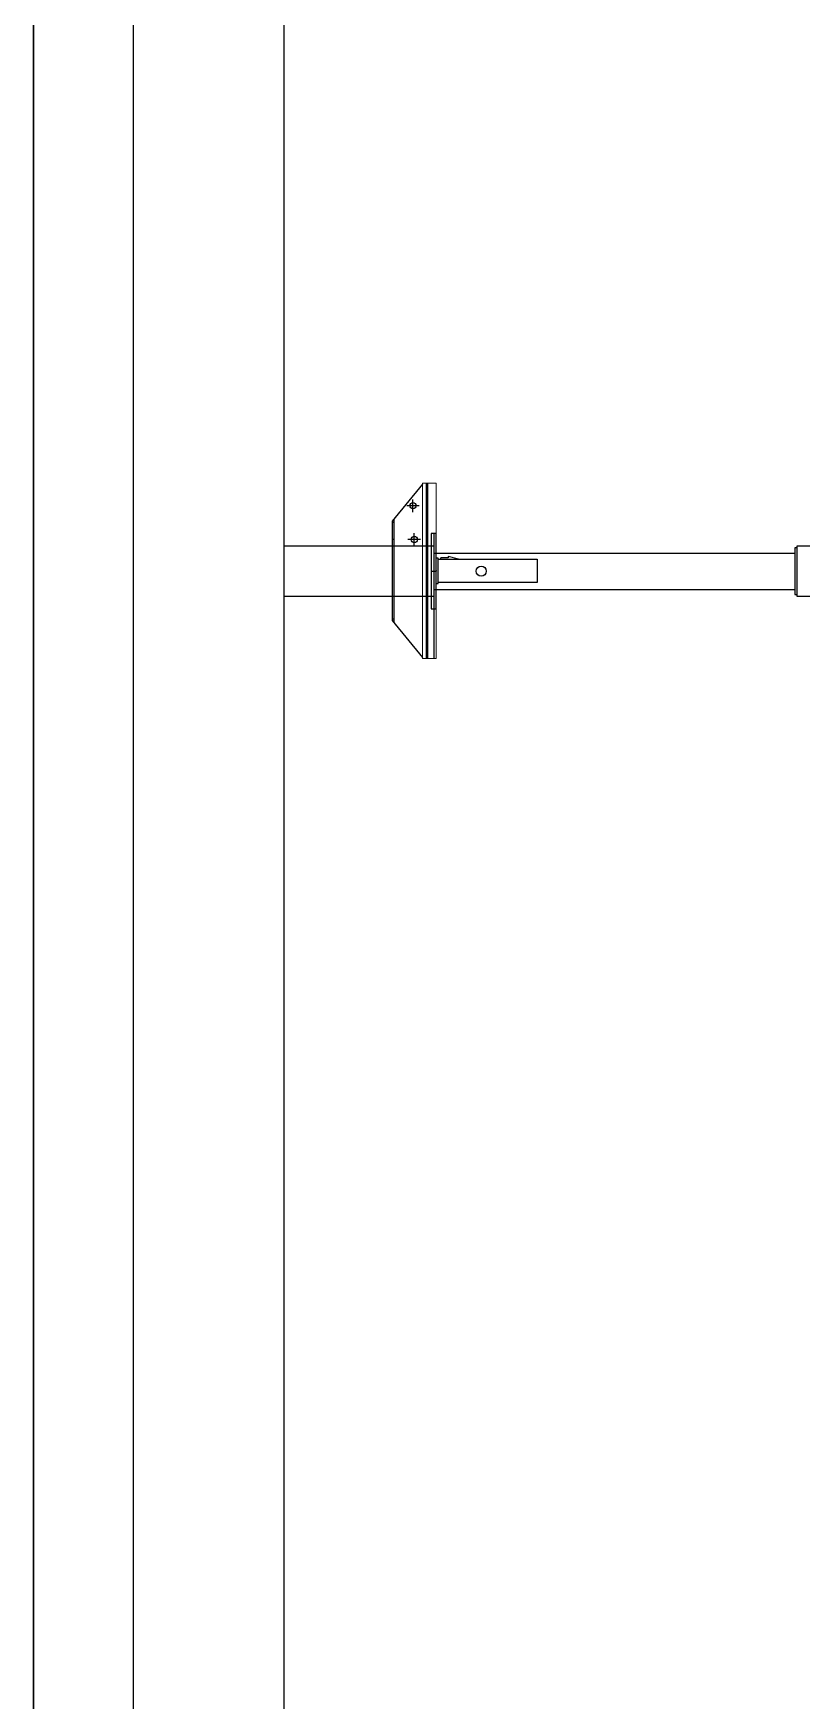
# Model space of a CAD drawing. Header units: millimetres. Extents: x 1924 to 471109, y -30014 to 109986.
# Drawn here: x 464493 to 465719, y 44105 to 46766 of the extents above; entities that cross this region are included whole.
import ezdxf

# ---------------------------------------------------------------- set-up
doc = ezdxf.new("R2010")
doc.units = ezdxf.units.MM
doc.header["$LTSCALE"] = 100
doc.linetypes.add('102', pattern=[50.8, 31.75, -6.35, 6.35, -6.35])
doc.linetypes.add('104', pattern=[4, 2, -2])
doc.layers.add('D NOSNIKY', color=7, linetype='Continuous', true_color=0x994d4d)
doc.layers.add('PERI_AXIS', color=1, linetype='102')
doc.layers.add('PERI_HELPLINE', color=140, linetype='Continuous', plot=False)
doc.layers.add('PERI_HIDDEN', color=30, linetype='104', plot=False)
doc.layers.add('rez pasy+podlazi', color=40, linetype='Continuous', lineweight=30, plot=False)
doc.layers.add('texty', color=255, linetype='Continuous', lineweight=15)

msp = doc.modelspace()

# ---------------------------------------------------------------- linework, layer by layer
at = {"color": 0, "linetype": 'ByBlock'}
for p, q in [((465120.318, 45768.245), (465120.318, 46048.245)), ((465122.616, 45768.245), (465122.616, 46048.245)), ((465068.947, 45985.369), (465065.947, 45985.369)), ((465068.947, 45825.393), (465068.947, 45991.098)), ((465068.947, 45958.245), (465065.947, 45958.245)), ((465132.947, 45936.745), (465708.447, 45936.745)), ((465132.947, 45878.745), (465708.447, 45878.745)), ((465068.947, 45831.122), (465065.947, 45831.122))]:
    msp.add_line(p, q, dxfattribs=at)
msp.add_line((465131.947, 45878.745), (465135.947, 45878.745))
at = {"color": 0, "linetype": 'ByBlock', "elevation": 0}
msp.add_lwpolyline([(465113.947, 46046.577), (465065.947, 45987.399), (465065.947, 45829.092), (465113.947, 45769.913)], dxfattribs=at)
msp.add_lwpolyline([(465127.947, 45967.745), (465127.947, 45847.745), (465135.947, 45847.745), (465135.947, 45967.745)], close=True, dxfattribs=at)
at = {"color": 0, "linetype": 'ByBlock'}
msp.add_lwpolyline([(465711.447, 45944.745), (465708.447, 45944.745), (465708.447, 45870.745), (465711.447, 45870.745)], dxfattribs=at)
msp.add_lwpolyline([(465738.447, 45947.745), (465711.447, 45947.745), (465711.447, 45867.745), (465738.447, 45867.745)], close=True, dxfattribs=at)
for centre, radius in [((465098.911, 46012.165), 5), ((465100.947, 45958.245), 5), ((465207.947, 45907.745), 8)]:
    msp.add_circle(centre, radius, dxfattribs=at)
at = {"layer": 'D NOSNIKY'}
msp.add_line((464892.947, 47732.745), (464892.947, 42082.745), dxfattribs=at)
msp.add_lwpolyline([(464892.947, 45867.745), (465132.947, 45867.745), (465132.947, 45947.745), (464892.947, 45947.745)], close=True, dxfattribs=at)
at = {"layer": 'PERI_AXIS'}
for p, q in [((465098.911, 46002.165), (465098.911, 46022.165)), ((465108.911, 46012.165), (465088.911, 46012.165)), ((465100.947, 45948.245), (465100.947, 45968.245)), ((465110.947, 45958.245), (465090.947, 45958.245))]:
    msp.add_line(p, q, dxfattribs=at)
at = {"layer": 'PERI_HELPLINE'}
for p, q in [((464652.947, 42082.745), (464652.947, 47732.745)), ((465127.947, 45907.745), (465135.947, 45907.745))]:
    msp.add_line(p, q, dxfattribs=at)
msp.add_point((465135.947, 45908.245), dxfattribs=at)
at = {"layer": 'PERI_HIDDEN'}
msp.add_line((465132.947, 45768.245), (465132.947, 46048.245), dxfattribs=at)
at = {"layer": 'PERI_HIDDEN', "elevation": 0}
for points in [[(465135.947, 45888.245), (465138.947, 45888.245), (465138.947, 45928.245), (465135.947, 45928.245)], [(465138.947, 45926.984), (465296.947, 45926.984), (465296.947, 45889.507), (465138.947, 45889.507)], [(465171.348, 45926.984), (465155.328, 45931.203), (465155.034, 45929.016), (465143.513, 45929.032), (465142.434, 45926.984)]]:
    msp.add_lwpolyline(points, dxfattribs=at)
at = {"layer": 'rez pasy+podlazi'}
msp.add_line((464492.947, 41732.745), (464492.947, 54082.745), dxfattribs=at)
at = {"layer": 'texty', "elevation": 0}
msp.add_lwpolyline([(465135.947, 45768.245), (465135.947, 46048.245), (465113.947, 46048.245), (465113.947, 45768.245)], close=True, dxfattribs=at)

doc.saveas('drawing.dxf')
